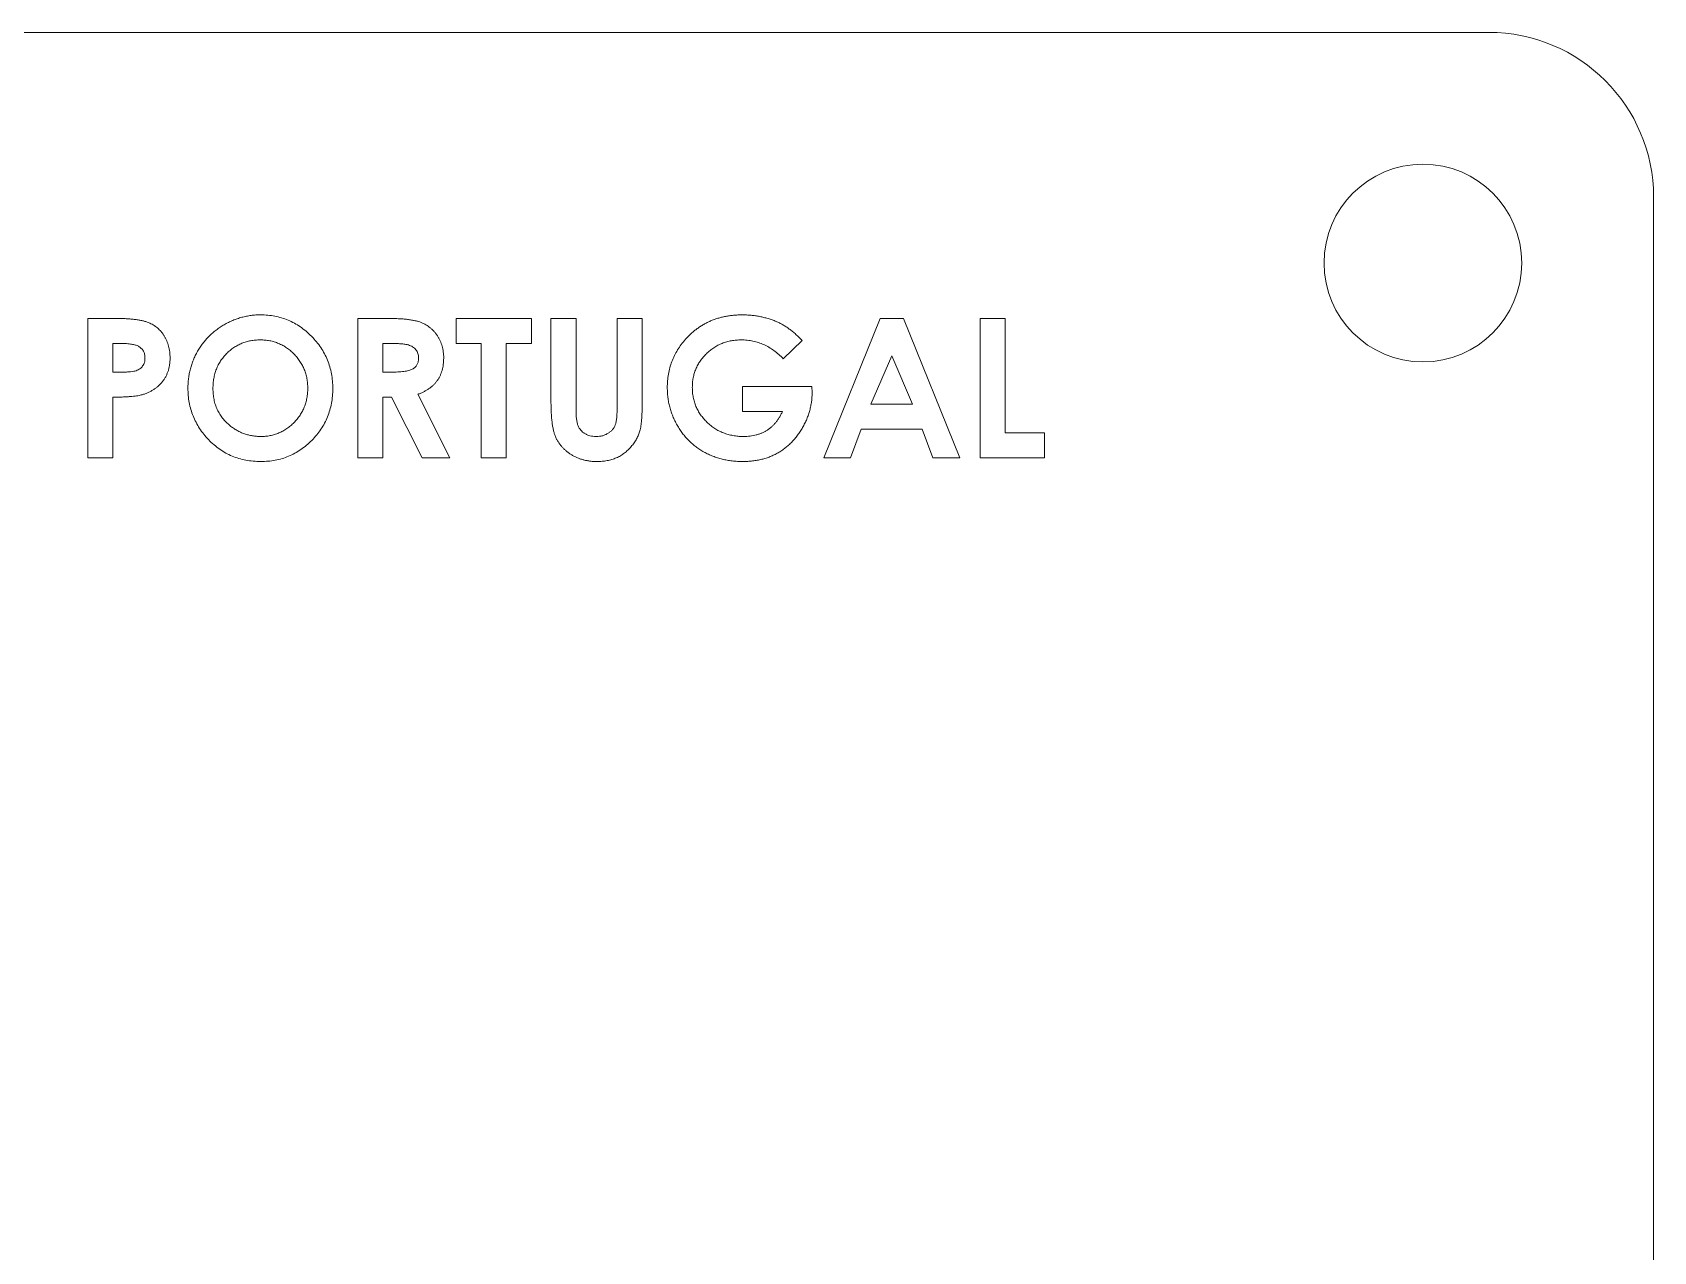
# Model space of a CAD drawing. Header units: millimetres. Extents: x -38.3 to 7.7, y -0.9 to 36.1.
# Drawn here: x -16.9 to 7.7, y 17.62 to 36.12 of the extents above; entities that cross this region are included whole.
import ezdxf

# ---------------------------------------------------------------- set-up
doc = ezdxf.new("R2010")
doc.units = ezdxf.units.MM

msp = doc.modelspace()

# ---------------------------------------------------------------- linework, layer by layer
at = {"color": 7, "linetype": 'Continuous', "lineweight": 15}
for p, q in [((5.2, 36.119), (-35.8, 36.119)), ((7.7, 1.619), (7.7, 33.619)), ((-16.057, 31.778), (-15.633, 31.778)), ((-16.057, 29.662), (-16.057, 31.778)), ((-11.96, 31.778), (-11.517, 31.778)), ((-11.96, 29.662), (-11.96, 31.778)), ((-10.467, 31.778), (-9.327, 31.778)), ((-10.467, 31.398), (-10.467, 31.778)), ((-9.327, 31.778), (-9.327, 31.398)), ((-9.029, 31.778), (-8.649, 31.778)), ((-9.029, 30.516), (-9.029, 31.778)), ((-8.649, 31.778), (-8.649, 30.401)), ((-8.025, 30.452), (-8.025, 31.778)), ((-8.025, 31.778), (-7.645, 31.778)), ((-7.645, 31.778), (-7.645, 30.516)), ((-4.89, 29.662), (-4.035, 31.778)), ((-4.035, 31.778), (-3.683, 31.778)), ((-3.683, 31.778), (-2.828, 29.662)), ((-2.516, 31.778), (-2.136, 31.778)), ((-2.516, 29.662), (-2.516, 31.778)), ((-2.136, 31.778), (-2.136, 30.042)), ((-15.558, 31.398), (-15.677, 31.398)), ((-15.677, 31.398), (-15.677, 30.964)), ((-11.45, 31.398), (-11.58, 31.398)), ((-11.58, 31.398), (-11.58, 30.964)), ((-10.087, 31.398), (-10.467, 31.398)), ((-10.087, 29.662), (-10.087, 31.398)), ((-9.707, 31.398), (-9.707, 29.662)), ((-9.327, 31.398), (-9.707, 31.398)), ((-5.217, 31.442), (-5.504, 31.167)), ((-3.859, 31.211), (-4.176, 30.476)), ((-3.542, 30.476), (-3.859, 31.211)), ((-15.677, 30.964), (-15.543, 30.964)), ((-11.58, 30.964), (-11.432, 30.964)), ((-6.125, 30.367), (-6.125, 30.747)), ((-6.125, 30.747), (-5.07, 30.747)), ((-5.07, 30.747), (-5.067, 30.657)), ((-15.677, 30.584), (-15.677, 29.662)), ((-11.451, 30.584), (-11.58, 30.584)), ((-11.58, 30.584), (-11.58, 29.662)), ((-10.984, 29.662), (-11.451, 30.584)), ((-11.051, 30.628), (-10.562, 29.662)), ((-5.518, 30.367), (-6.125, 30.367)), ((-4.176, 30.476), (-3.542, 30.476)), ((-4.321, 30.096), (-4.485, 29.662)), ((-3.398, 30.096), (-4.321, 30.096)), ((-3.234, 29.662), (-3.398, 30.096)), ((-2.136, 30.042), (-1.539, 30.042)), ((-1.539, 30.042), (-1.539, 29.662)), ((-15.677, 29.662), (-16.057, 29.662)), ((-11.58, 29.662), (-11.96, 29.662)), ((-10.562, 29.662), (-10.984, 29.662)), ((-9.707, 29.662), (-10.087, 29.662)), ((-4.485, 29.662), (-4.89, 29.662)), ((-2.828, 29.662), (-3.234, 29.662)), ((-1.539, 29.662), (-2.516, 29.662))]:
    msp.add_line(p, q, dxfattribs=at)
msp.add_circle((4.2, 32.619), 1.5, dxfattribs=at)
msp.add_arc((5.2, 33.619), 2.5, 0, 90, dxfattribs=at)
for points, knots in [([(-15.633, 31.778), (-15.606, 31.778), (-15.552, 31.778), (-15.475, 31.775), (-15.404, 31.77), (-15.339, 31.763), (-15.28, 31.754), (-15.227, 31.744), (-15.179, 31.732), (-15.137, 31.717), (-15.1, 31.699), (-15.064, 31.68), (-15.032, 31.658), (-15, 31.634), (-14.971, 31.607), (-14.944, 31.579), (-14.919, 31.547), (-14.896, 31.513), (-14.876, 31.477), (-14.857, 31.44), (-14.843, 31.4), (-14.83, 31.359), (-14.821, 31.316), (-14.814, 31.271), (-14.81, 31.225), (-14.809, 31.193), (-14.809, 31.177)], [0, 0, 0, 0, 0.070781, 0.136552, 0.197012, 0.252923, 0.303687, 0.349719, 0.39124, 0.428479, 0.463057, 0.49715, 0.531002, 0.564226, 0.597701, 0.631421, 0.665597, 0.700451, 0.735881, 0.771092, 0.806975, 0.843534, 0.88094, 0.919294, 0.95918, 1, 1, 1, 1]), ([(-14.538, 30.721), (-14.537, 30.746), (-14.537, 30.796), (-14.529, 30.869), (-14.518, 30.942), (-14.501, 31.012), (-14.481, 31.082), (-14.455, 31.149), (-14.426, 31.215), (-14.392, 31.28), (-14.353, 31.342), (-14.311, 31.401), (-14.266, 31.456), (-14.217, 31.508), (-14.165, 31.557), (-14.109, 31.603), (-14.05, 31.645), (-13.988, 31.684), (-13.924, 31.719), (-13.857, 31.749), (-13.79, 31.775), (-13.721, 31.796), (-13.651, 31.813), (-13.58, 31.824), (-13.508, 31.832), (-13.459, 31.832), (-13.434, 31.833)], [0, 0, 0, 0, 0.043114, 0.085683, 0.127594, 0.169059, 0.210432, 0.251811, 0.293444, 0.335381, 0.377477, 0.418688, 0.459873, 0.500873, 0.541873, 0.583212, 0.624763, 0.666988, 0.70937, 0.751103, 0.792568, 0.833545, 0.874827, 0.916018, 0.957859, 1, 1, 1, 1]), ([(-13.434, 31.833), (-13.398, 31.832), (-13.325, 31.83), (-13.218, 31.814), (-13.115, 31.789), (-13.016, 31.753), (-12.921, 31.707), (-12.83, 31.651), (-12.743, 31.584), (-12.661, 31.508), (-12.586, 31.426), (-12.52, 31.337), (-12.464, 31.244), (-12.418, 31.147), (-12.383, 31.045), (-12.358, 30.938), (-12.342, 30.828), (-12.34, 30.752), (-12.34, 30.714)], [0, 0, 0, 0, 0.063396, 0.125157, 0.185649, 0.245977, 0.306108, 0.367351, 0.429902, 0.49454, 0.559373, 0.62241, 0.684357, 0.745807, 0.80743, 0.869996, 0.933928, 1, 1, 1, 1]), ([(-11.517, 31.778), (-11.488, 31.778), (-11.431, 31.778), (-11.35, 31.775), (-11.276, 31.771), (-11.208, 31.764), (-11.146, 31.755), (-11.091, 31.745), (-11.042, 31.733), (-11, 31.718), (-10.961, 31.701), (-10.926, 31.682), (-10.892, 31.66), (-10.86, 31.636), (-10.83, 31.609), (-10.801, 31.58), (-10.775, 31.548), (-10.751, 31.513), (-10.729, 31.477), (-10.709, 31.439), (-10.694, 31.399), (-10.68, 31.358), (-10.67, 31.315), (-10.663, 31.271), (-10.657, 31.224), (-10.657, 31.193), (-10.657, 31.177)], [0, 0, 0, 0, 0.072889, 0.140186, 0.202277, 0.258895, 0.310483, 0.357095, 0.398514, 0.435038, 0.469251, 0.502805, 0.53621, 0.569379, 0.602801, 0.636666, 0.670929, 0.705803, 0.741189, 0.776304, 0.812004, 0.847969, 0.884522, 0.921974, 0.960198, 1, 1, 1, 1]), ([(-6.987, 31.462), (-6.973, 31.478), (-6.946, 31.508), (-6.902, 31.55), (-6.857, 31.589), (-6.81, 31.625), (-6.762, 31.658), (-6.712, 31.688), (-6.661, 31.716), (-6.608, 31.741), (-6.554, 31.762), (-6.498, 31.781), (-6.44, 31.797), (-6.381, 31.81), (-6.32, 31.82), (-6.258, 31.827), (-6.195, 31.832), (-6.152, 31.833), (-6.13, 31.833)], [0, 0, 0, 0, 0.063787, 0.126616, 0.188343, 0.249479, 0.309864, 0.370656, 0.430675, 0.491278, 0.551874, 0.613065, 0.675167, 0.737705, 0.801473, 0.866116, 0.93226, 1, 1, 1, 1]), ([(-6.13, 31.833), (-6.107, 31.832), (-6.062, 31.832), (-5.994, 31.827), (-5.928, 31.819), (-5.863, 31.808), (-5.799, 31.794), (-5.736, 31.777), (-5.674, 31.757), (-5.634, 31.741), (-5.613, 31.733)], [0, 0, 0, 0, 0.128976, 0.256614, 0.382375, 0.50745, 0.631232, 0.754221, 0.877301, 1, 1, 1, 1]), ([(-5.613, 31.733), (-5.596, 31.725), (-5.562, 31.71), (-5.512, 31.683), (-5.462, 31.652), (-5.412, 31.618), (-5.363, 31.579), (-5.313, 31.537), (-5.264, 31.491), (-5.233, 31.458), (-5.217, 31.442)], [0, 0, 0, 0, 0.111799, 0.227396, 0.345657, 0.4674, 0.594208, 0.724678, 0.859647, 1, 1, 1, 1]), ([(-15.289, 31.356), (-15.295, 31.36), (-15.309, 31.367), (-15.334, 31.375), (-15.362, 31.383), (-15.394, 31.388), (-15.429, 31.393), (-15.469, 31.396), (-15.512, 31.398), (-15.542, 31.398), (-15.558, 31.398)], [0, 0, 0, 0, 0.082101, 0.173825, 0.278953, 0.396639, 0.527316, 0.671298, 0.828754, 1, 1, 1, 1]), ([(-15.189, 31.178), (-15.189, 31.187), (-15.19, 31.207), (-15.195, 31.234), (-15.202, 31.26), (-15.213, 31.284), (-15.227, 31.306), (-15.245, 31.325), (-15.265, 31.342), (-15.281, 31.352), (-15.289, 31.356)], [0, 0, 0, 0, 0.137788, 0.267341, 0.390444, 0.511778, 0.629509, 0.747829, 0.871885, 1, 1, 1, 1]), ([(-13.44, 31.453), (-13.465, 31.452), (-13.514, 31.451), (-13.586, 31.441), (-13.654, 31.425), (-13.72, 31.402), (-13.783, 31.372), (-13.842, 31.337), (-13.899, 31.294), (-13.952, 31.245), (-14, 31.192), (-14.042, 31.134), (-14.078, 31.073), (-14.107, 31.009), (-14.13, 30.94), (-14.146, 30.868), (-14.156, 30.793), (-14.157, 30.742), (-14.158, 30.716)], [0, 0, 0, 0, 0.0646087, 0.1275118, 0.1885213, 0.2487082, 0.3085983, 0.3688122, 0.4298875, 0.4928024, 0.5557433, 0.6174853, 0.678969, 0.7401977, 0.8023601, 0.8662448, 0.9317068, 1, 1, 1, 1]), ([(-12.719, 30.719), (-12.72, 30.744), (-12.721, 30.794), (-12.731, 30.866), (-12.748, 30.936), (-12.771, 31.003), (-12.8, 31.067), (-12.837, 31.128), (-12.88, 31.186), (-12.929, 31.24), (-12.982, 31.29), (-13.039, 31.333), (-13.099, 31.371), (-13.162, 31.4), (-13.227, 31.424), (-13.296, 31.441), (-13.367, 31.451), (-13.416, 31.452), (-13.44, 31.453)], [0, 0, 0, 0, 0.065939, 0.129791, 0.192175, 0.253617, 0.314719, 0.376282, 0.438973, 0.503175, 0.567329, 0.629651, 0.69065, 0.751238, 0.811754, 0.872788, 0.93554, 1, 1, 1, 1]), ([(-11.037, 31.182), (-11.037, 31.193), (-11.038, 31.215), (-11.047, 31.247), (-11.06, 31.277), (-11.078, 31.303), (-11.101, 31.327), (-11.128, 31.348), (-11.158, 31.364), (-11.187, 31.375), (-11.212, 31.381), (-11.235, 31.386), (-11.262, 31.39), (-11.293, 31.393), (-11.327, 31.396), (-11.365, 31.397), (-11.406, 31.398), (-11.435, 31.398), (-11.45, 31.398)], [0, 0, 0, 0, 0.063769, 0.125262, 0.185414, 0.246807, 0.309422, 0.372533, 0.437733, 0.50575, 0.544013, 0.58837, 0.640389, 0.697897, 0.763272, 0.834979, 0.913874, 1, 1, 1, 1]), ([(-7.265, 30.731), (-7.264, 30.765), (-7.263, 30.833), (-7.249, 30.934), (-7.228, 31.031), (-7.197, 31.125), (-7.158, 31.215), (-7.11, 31.301), (-7.053, 31.385), (-7.009, 31.436), (-6.987, 31.462)], [0, 0, 0, 0, 0.129256, 0.255242, 0.378902, 0.501424, 0.623259, 0.746437, 0.87137, 1, 1, 1, 1]), ([(-6.14, 31.453), (-6.166, 31.452), (-6.217, 31.451), (-6.292, 31.441), (-6.363, 31.424), (-6.432, 31.401), (-6.497, 31.372), (-6.559, 31.335), (-6.617, 31.292), (-6.672, 31.243), (-6.722, 31.19), (-6.765, 31.133), (-6.802, 31.073), (-6.833, 31.01), (-6.856, 30.944), (-6.873, 30.876), (-6.883, 30.804), (-6.884, 30.756), (-6.885, 30.731)], [0, 0, 0, 0, 0.067188, 0.131929, 0.195189, 0.257128, 0.318843, 0.380493, 0.443219, 0.507125, 0.570712, 0.632482, 0.693253, 0.753131, 0.813458, 0.873863, 0.93611, 1, 1, 1, 1]), ([(-5.504, 31.167), (-5.527, 31.189), (-5.571, 31.234), (-5.644, 31.292), (-5.72, 31.342), (-5.799, 31.382), (-5.88, 31.414), (-5.964, 31.437), (-6.052, 31.45), (-6.111, 31.452), (-6.14, 31.453)], [0, 0, 0, 0, 0.134447, 0.263807, 0.389241, 0.511496, 0.632427, 0.753439, 0.87526, 1, 1, 1, 1]), ([(-15.543, 30.964), (-15.518, 30.964), (-15.473, 30.965), (-15.412, 30.969), (-15.363, 30.975), (-15.324, 30.984), (-15.293, 30.998), (-15.266, 31.014), (-15.243, 31.034), (-15.224, 31.057), (-15.208, 31.083), (-15.197, 31.112), (-15.19, 31.144), (-15.189, 31.166), (-15.189, 31.178)], [0, 0, 0, 0, 0.1551596, 0.285496, 0.3905028, 0.470975, 0.5384455, 0.6036553, 0.6665872, 0.7301989, 0.7949447, 0.8602284, 0.9281207, 1, 1, 1, 1]), ([(-14.809, 31.177), (-14.809, 31.159), (-14.81, 31.125), (-14.815, 31.074), (-14.825, 31.025), (-14.837, 30.979), (-14.855, 30.935), (-14.874, 30.893), (-14.899, 30.853), (-14.926, 30.816), (-14.957, 30.781), (-14.99, 30.75), (-15.027, 30.721), (-15.065, 30.694), (-15.107, 30.671), (-15.151, 30.649), (-15.197, 30.631), (-15.23, 30.621), (-15.246, 30.617)], [0, 0, 0, 0, 0.068875, 0.135349, 0.199289, 0.26155, 0.322915, 0.382772, 0.442844, 0.502652, 0.562749, 0.62274, 0.682687, 0.743329, 0.805013, 0.868067, 0.933111, 1, 1, 1, 1]), ([(-11.432, 30.964), (-11.414, 30.964), (-11.379, 30.965), (-11.329, 30.967), (-11.284, 30.971), (-11.243, 30.977), (-11.206, 30.983), (-11.174, 30.992), (-11.146, 31.002), (-11.122, 31.014), (-11.102, 31.028), (-11.084, 31.043), (-11.07, 31.062), (-11.058, 31.082), (-11.048, 31.104), (-11.041, 31.128), (-11.038, 31.155), (-11.037, 31.173), (-11.037, 31.182)], [0, 0, 0, 0, 0.10554, 0.202086, 0.290685, 0.370553, 0.44267, 0.507675, 0.565573, 0.616455, 0.663331, 0.708862, 0.753412, 0.798515, 0.845064, 0.893873, 0.944708, 1, 1, 1, 1]), ([(-10.657, 31.177), (-10.657, 31.16), (-10.658, 31.128), (-10.662, 31.08), (-10.67, 31.034), (-10.681, 30.99), (-10.694, 30.948), (-10.712, 30.908), (-10.731, 30.87), (-10.755, 30.835), (-10.78, 30.801), (-10.81, 30.77), (-10.842, 30.741), (-10.878, 30.714), (-10.917, 30.689), (-10.958, 30.666), (-11.003, 30.645), (-11.034, 30.634), (-11.051, 30.628)], [0, 0, 0, 0, 0.068741, 0.134789, 0.198536, 0.260386, 0.320962, 0.379904, 0.438503, 0.496154, 0.554265, 0.612749, 0.672513, 0.733646, 0.79679, 0.861936, 0.929398, 1, 1, 1, 1]), ([(-15.246, 30.617), (-15.257, 30.614), (-15.28, 30.608), (-15.319, 30.602), (-15.364, 30.597), (-15.415, 30.592), (-15.472, 30.589), (-15.535, 30.586), (-15.604, 30.584), (-15.652, 30.584), (-15.677, 30.584)], [0, 0, 0, 0, 0.0773727, 0.1676143, 0.2721083, 0.390016, 0.5213633, 0.6672723, 0.8268095, 1, 1, 1, 1]), ([(-13.431, 29.607), (-13.47, 29.608), (-13.547, 29.61), (-13.659, 29.627), (-13.766, 29.651), (-13.868, 29.688), (-13.965, 29.735), (-14.057, 29.792), (-14.143, 29.86), (-14.224, 29.936), (-14.297, 30.02), (-14.362, 30.108), (-14.416, 30.201), (-14.46, 30.298), (-14.495, 30.398), (-14.52, 30.502), (-14.535, 30.61), (-14.537, 30.684), (-14.538, 30.721)], [0, 0, 0, 0, 0.0667487, 0.131152, 0.1937322, 0.2553255, 0.3163882, 0.3780269, 0.4404057, 0.5045574, 0.5686583, 0.6309862, 0.6922881, 0.7526154, 0.8131995, 0.8740161, 0.9361584, 1, 1, 1, 1]), ([(-14.158, 30.716), (-14.157, 30.687), (-14.155, 30.63), (-14.143, 30.547), (-14.123, 30.469), (-14.094, 30.395), (-14.057, 30.326), (-14.012, 30.262), (-13.959, 30.203), (-13.918, 30.168), (-13.897, 30.15)], [0, 0, 0, 0, 0.134807, 0.264199, 0.388462, 0.509942, 0.63041, 0.750671, 0.873455, 1, 1, 1, 1]), ([(-13.433, 29.987), (-13.408, 29.988), (-13.36, 29.989), (-13.29, 29.999), (-13.223, 30.016), (-13.158, 30.039), (-13.096, 30.069), (-13.036, 30.105), (-12.98, 30.149), (-12.927, 30.197), (-12.879, 30.251), (-12.836, 30.309), (-12.8, 30.37), (-12.771, 30.434), (-12.747, 30.5), (-12.732, 30.571), (-12.721, 30.644), (-12.72, 30.693), (-12.719, 30.719)], [0, 0, 0, 0, 0.0641474, 0.1262121, 0.1868413, 0.2469359, 0.3072564, 0.3681505, 0.4300708, 0.4938754, 0.5579807, 0.6208695, 0.6825247, 0.7440357, 0.8058887, 0.8689681, 0.9332474, 1, 1, 1, 1]), ([(-12.34, 30.714), (-12.341, 30.676), (-12.342, 30.601), (-12.358, 30.491), (-12.383, 30.386), (-12.417, 30.285), (-12.463, 30.189), (-12.518, 30.096), (-12.583, 30.009), (-12.657, 29.927), (-12.738, 29.853), (-12.825, 29.787), (-12.915, 29.731), (-13.01, 29.686), (-13.109, 29.65), (-13.213, 29.626), (-13.321, 29.61), (-13.394, 29.608), (-13.431, 29.607)], [0, 0, 0, 0, 0.0657223, 0.1295079, 0.1917221, 0.2531611, 0.3143157, 0.3759517, 0.4386196, 0.5029729, 0.5671286, 0.6295523, 0.6904768, 0.7510723, 0.8116679, 0.8729294, 0.9355014, 1, 1, 1, 1]), ([(-8.336, 29.607), (-8.354, 29.608), (-8.39, 29.608), (-8.443, 29.614), (-8.494, 29.622), (-8.543, 29.633), (-8.591, 29.648), (-8.637, 29.666), (-8.681, 29.688), (-8.723, 29.713), (-8.763, 29.739), (-8.799, 29.769), (-8.833, 29.799), (-8.864, 29.832), (-8.892, 29.866), (-8.917, 29.901), (-8.939, 29.939), (-8.959, 29.979), (-8.976, 30.023), (-8.99, 30.073), (-9.002, 30.13), (-9.012, 30.194), (-9.02, 30.265), (-9.025, 30.342), (-9.028, 30.427), (-9.029, 30.485), (-9.029, 30.516)], [0, 0, 0, 0, 0.0417149, 0.0823027, 0.1215718, 0.1600671, 0.1979938, 0.2355662, 0.2730049, 0.3100903, 0.3468461, 0.3824836, 0.417271, 0.4513316, 0.4848527, 0.5180309, 0.5510685, 0.584171, 0.6194667, 0.6591579, 0.7034715, 0.7528401, 0.8068443, 0.8661419, 0.9305017, 1, 1, 1, 1]), ([(-7.645, 30.516), (-7.645, 30.49), (-7.645, 30.441), (-7.647, 30.37), (-7.65, 30.306), (-7.653, 30.247), (-7.658, 30.195), (-7.664, 30.149), (-7.671, 30.108), (-7.682, 30.063), (-7.7, 30.01), (-7.73, 29.949), (-7.767, 29.89), (-7.812, 29.833), (-7.862, 29.779), (-7.917, 29.732), (-7.975, 29.693), (-8.038, 29.661), (-8.105, 29.637), (-8.178, 29.62), (-8.255, 29.609), (-8.308, 29.608), (-8.336, 29.607)], [0, 0, 0, 0, 0.05854, 0.112568, 0.16178, 0.206487, 0.246457, 0.282, 0.313213, 0.339806, 0.389413, 0.440473, 0.493955, 0.549978, 0.606488, 0.661319, 0.714691, 0.767918, 0.821939, 0.878107, 0.937203, 1, 1, 1, 1]), ([(-6.119, 29.607), (-6.146, 29.608), (-6.2, 29.609), (-6.279, 29.615), (-6.356, 29.627), (-6.43, 29.643), (-6.503, 29.662), (-6.573, 29.687), (-6.641, 29.717), (-6.707, 29.75), (-6.77, 29.788), (-6.829, 29.829), (-6.885, 29.875), (-6.938, 29.924), (-6.987, 29.977), (-7.034, 30.034), (-7.076, 30.095), (-7.116, 30.159), (-7.151, 30.225), (-7.181, 30.294), (-7.207, 30.363), (-7.228, 30.435), (-7.245, 30.507), (-7.257, 30.58), (-7.263, 30.655), (-7.264, 30.705), (-7.265, 30.731)], [0, 0, 0, 0, 0.045173, 0.089546, 0.132813, 0.175102, 0.21703, 0.25838, 0.299576, 0.340708, 0.381538, 0.421942, 0.462115, 0.502433, 0.542752, 0.583407, 0.624663, 0.666792, 0.708988, 0.750686, 0.792055, 0.833203, 0.874439, 0.915873, 0.957656, 1, 1, 1, 1]), ([(-6.885, 30.731), (-6.884, 30.706), (-6.883, 30.655), (-6.872, 30.582), (-6.855, 30.511), (-6.83, 30.443), (-6.799, 30.378), (-6.76, 30.317), (-6.715, 30.258), (-6.663, 30.203), (-6.606, 30.152), (-6.545, 30.108), (-6.481, 30.07), (-6.413, 30.041), (-6.342, 30.017), (-6.268, 30), (-6.191, 29.989), (-6.138, 29.988), (-6.112, 29.987)], [0, 0, 0, 0, 0.063879, 0.125851, 0.186472, 0.246476, 0.306258, 0.366951, 0.428861, 0.492569, 0.556606, 0.619087, 0.681049, 0.742785, 0.804896, 0.867849, 0.932933, 1, 1, 1, 1]), ([(-5.067, 30.657), (-5.067, 30.634), (-5.068, 30.587), (-5.075, 30.518), (-5.087, 30.45), (-5.102, 30.383), (-5.122, 30.317), (-5.147, 30.252), (-5.177, 30.187), (-5.21, 30.124), (-5.247, 30.063), (-5.287, 30.006), (-5.329, 29.952), (-5.375, 29.902), (-5.423, 29.855), (-5.473, 29.813), (-5.527, 29.774), (-5.582, 29.739), (-5.641, 29.708), (-5.702, 29.681), (-5.766, 29.658), (-5.832, 29.64), (-5.9, 29.625), (-5.971, 29.615), (-6.044, 29.609), (-6.094, 29.608), (-6.119, 29.607)], [0, 0, 0, 0, 0.041954, 0.083833, 0.125322, 0.166815, 0.208475, 0.250643, 0.293094, 0.336442, 0.379594, 0.421656, 0.462988, 0.503718, 0.543863, 0.583608, 0.623143, 0.663013, 0.702932, 0.742888, 0.783652, 0.824851, 0.866926, 0.910066, 0.954212, 1, 1, 1, 1]), ([(-8.649, 30.401), (-8.649, 30.387), (-8.649, 30.359), (-8.647, 30.32), (-8.645, 30.283), (-8.642, 30.25), (-8.637, 30.22), (-8.632, 30.193), (-8.626, 30.17), (-8.616, 30.144), (-8.601, 30.114), (-8.577, 30.082), (-8.549, 30.054), (-8.516, 30.03), (-8.478, 30.011), (-8.437, 29.997), (-8.392, 29.989), (-8.36, 29.988), (-8.344, 29.987)], [0, 0, 0, 0, 0.072219, 0.13949, 0.20037, 0.256433, 0.307804, 0.353659, 0.39442, 0.430156, 0.496666, 0.562018, 0.628755, 0.69741, 0.768079, 0.841338, 0.918336, 1, 1, 1, 1]), ([(-8.344, 29.987), (-8.327, 29.988), (-8.293, 29.989), (-8.245, 29.998), (-8.201, 30.014), (-8.161, 30.035), (-8.125, 30.062), (-8.095, 30.091), (-8.071, 30.125), (-8.056, 30.156), (-8.047, 30.184), (-8.041, 30.209), (-8.036, 30.239), (-8.032, 30.273), (-8.029, 30.312), (-8.026, 30.355), (-8.025, 30.402), (-8.025, 30.435), (-8.025, 30.452)], [0, 0, 0, 0, 0.078833, 0.15371, 0.224678, 0.294809, 0.362715, 0.427103, 0.48865, 0.5509, 0.585046, 0.625272, 0.671466, 0.72455, 0.783265, 0.849073, 0.921296, 1, 1, 1, 1]), ([(-6.112, 29.987), (-6.094, 29.988), (-6.06, 29.988), (-6.01, 29.993), (-5.962, 30), (-5.916, 30.009), (-5.872, 30.023), (-5.83, 30.039), (-5.791, 30.057), (-5.753, 30.079), (-5.717, 30.104), (-5.683, 30.132), (-5.651, 30.163), (-5.62, 30.197), (-5.592, 30.235), (-5.565, 30.276), (-5.54, 30.32), (-5.525, 30.351), (-5.518, 30.367)], [0, 0, 0, 0, 0.069349, 0.136147, 0.200555, 0.262794, 0.323422, 0.382464, 0.440964, 0.498292, 0.555828, 0.614284, 0.673681, 0.734765, 0.797555, 0.862276, 0.929671, 1, 1, 1, 1]), ([(-13.897, 30.15), (-13.88, 30.137), (-13.847, 30.111), (-13.793, 30.078), (-13.738, 30.05), (-13.68, 30.027), (-13.621, 30.009), (-13.56, 29.997), (-13.497, 29.989), (-13.454, 29.988), (-13.433, 29.987)], [0, 0, 0, 0, 0.127991, 0.253098, 0.376184, 0.498936, 0.621526, 0.745707, 0.871575, 1, 1, 1, 1])]:
    msp.add_open_spline(points, degree=3, knots=knots, dxfattribs=at)

doc.saveas('drawing.dxf')
